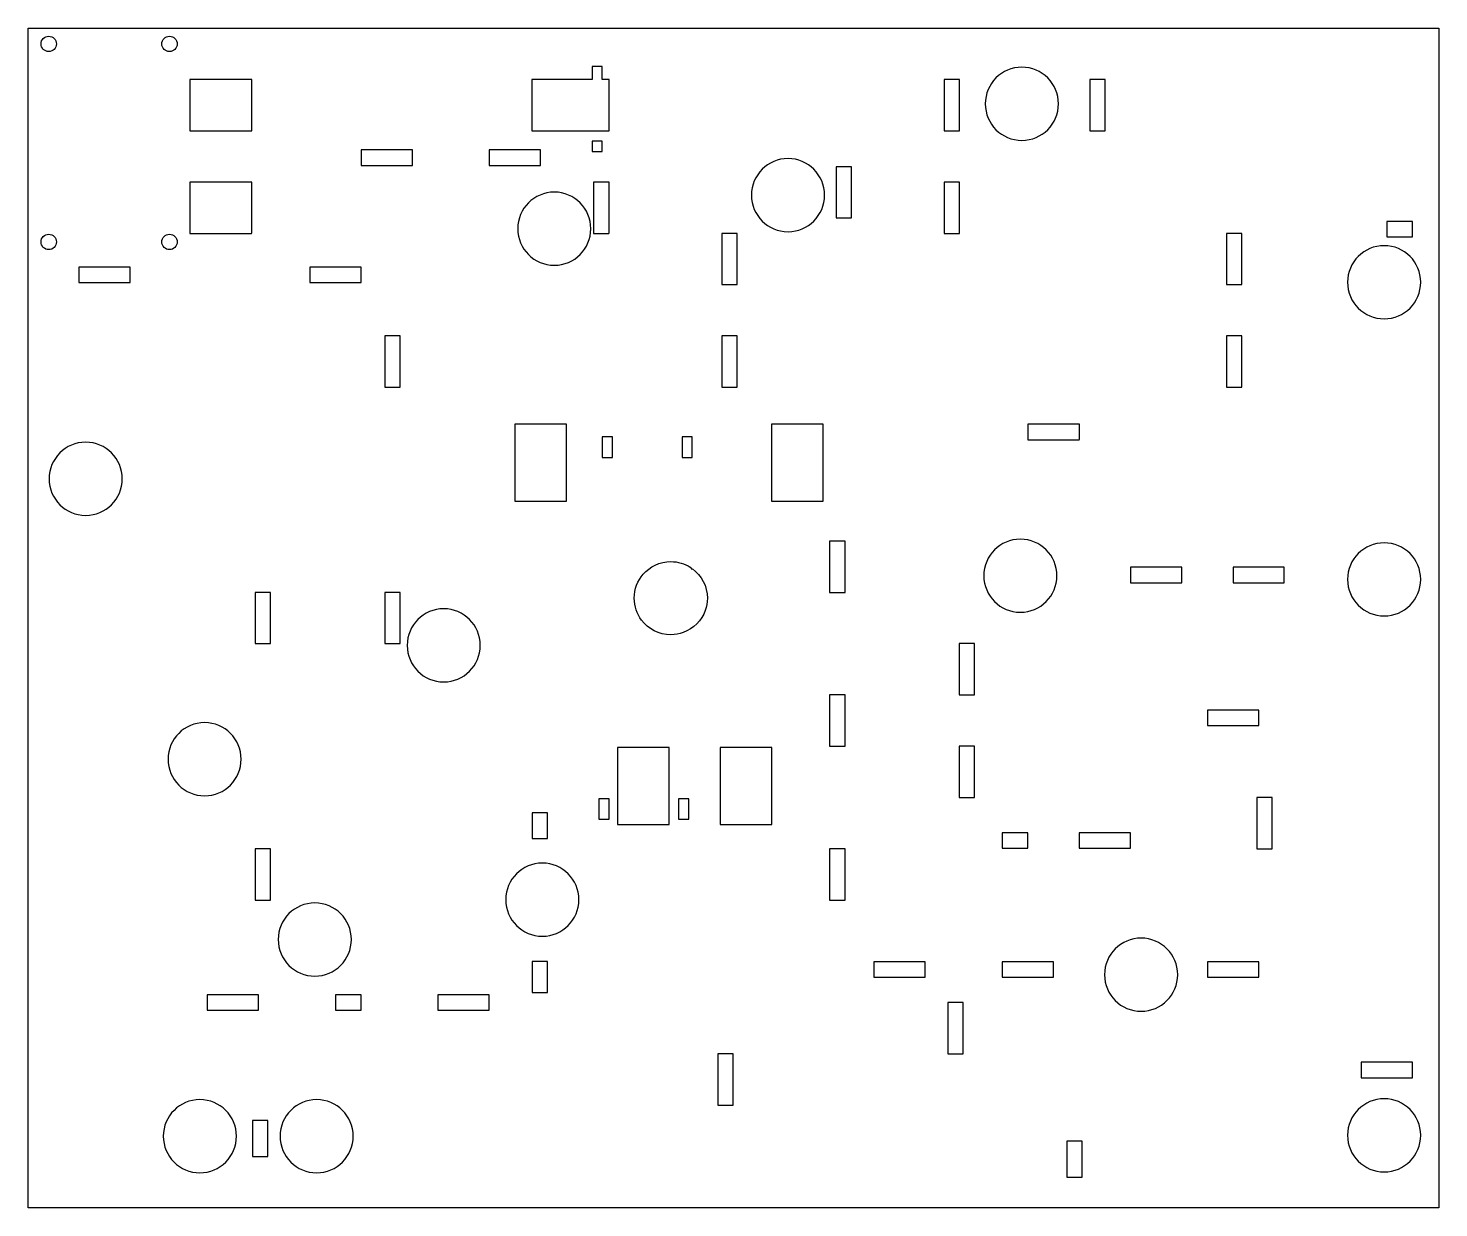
# Model space of a CAD drawing. Header units: millimetres. Extents: x -282 to -7, y 7 to 237.
import ezdxf

# ---------------------------------------------------------------- set-up
doc = ezdxf.new("R2010")
doc.units = ezdxf.units.MM
doc.layers.get('0').update_dxf_attribs({"linetype": 'CONTINUOUS'})

msp = doc.modelspace()

# ---------------------------------------------------------------- linework, layer by layer
for p, q in [((-153.16, 131.67), (-152.84, 131.28)), ((-152.84, 131.28), (-152.74, 131.38))]:
    msp.add_line(p, q)
for points in [[(-282.22, 236.76), (-7.22, 236.76), (-7.22, 6.76), (-282.22, 6.76)], [(-184.03, 216.76), (-169.03, 216.76), (-169.03, 216.77), (-168.96, 216.77), (-168.96, 226.77), (-170.29, 226.77), (-170.29, 229.32), (-172.29, 229.32), (-172.29, 226.77), (-183.96, 226.77), (-183.96, 226.76), (-184.03, 226.76)], [(-238.68, 216.76), (-238.68, 216.77), (-238.61, 216.77), (-238.61, 226.77), (-250.61, 226.77), (-250.61, 226.76), (-250.68, 226.76), (-250.68, 216.76)], [(-103.64, 226.76), (-103.64, 216.76), (-100.64, 216.76), (-100.64, 226.76)], [(-75.24, 216.76), (-72.24, 216.76), (-72.24, 226.76), (-75.24, 226.76)], [(-170.29, 212.73), (-170.29, 214.73), (-172.29, 214.73), (-172.29, 212.73)], [(-217.33, 210.02), (-207.33, 210.02), (-207.33, 213.02), (-217.33, 213.02)], [(-192.33, 210.02), (-182.33, 210.02), (-182.33, 213.02), (-192.33, 213.02)], [(-124.72, 199.76), (-121.72, 199.76), (-121.72, 209.76), (-124.72, 209.76)], [(-238.68, 196.76), (-238.68, 196.77), (-238.61, 196.77), (-238.61, 206.77), (-250.61, 206.77), (-250.61, 206.76), (-250.68, 206.76), (-250.68, 196.76)], [(-169.03, 196.76), (-169.03, 196.77), (-168.96, 196.77), (-168.96, 206.77), (-171.96, 206.77), (-171.96, 206.76), (-172.03, 206.76), (-172.03, 196.76)], [(-100.64, 196.76), (-100.64, 206.76), (-103.64, 206.76), (-103.64, 196.76)], [(-17.33, 199.1), (-17.33, 196.1), (-12.33, 196.1), (-12.33, 199.1)], [(-147, 196.76), (-147, 186.76), (-144, 186.76), (-144, 196.76)], [(-48.62, 196.76), (-48.62, 186.76), (-45.62, 186.76), (-45.62, 196.76)], [(-272.33, 187.15), (-262.33, 187.15), (-262.33, 190.15), (-272.33, 190.15)], [(-227.33, 187.15), (-217.33, 187.15), (-217.33, 190.15), (-227.33, 190.15)], [(-212.72, 176.76), (-212.72, 166.76), (-209.72, 166.76), (-209.72, 176.76)], [(-147, 166.76), (-144, 166.76), (-144, 176.76), (-147, 176.76)], [(-45.62, 166.76), (-45.62, 176.76), (-48.62, 176.76), (-48.62, 166.76)], [(-187.33, 159.53), (-187.33, 144.53), (-177.33, 144.53), (-177.33, 144.54), (-177.26, 144.54), (-177.26, 159.54), (-187.26, 159.54), (-187.26, 159.53)], [(-137.33, 159.53), (-137.33, 144.53), (-127.33, 144.53), (-127.33, 144.54), (-127.26, 144.54), (-127.26, 159.54), (-137.26, 159.54), (-137.26, 159.53)], [(-87.26, 159.53), (-87.33, 159.53), (-87.33, 156.53), (-77.33, 156.53), (-77.33, 156.54), (-77.26, 156.54), (-77.26, 159.54), (-87.26, 159.54)], [(-168.29, 153.07), (-168.29, 157.07), (-170.29, 157.07), (-170.29, 153.07)], [(-152.75, 153.07), (-152.75, 157.07), (-154.75, 157.07), (-154.75, 153.07)], [(-122.97, 126.76), (-122.97, 136.76), (-125.97, 136.76), (-125.97, 126.76)], [(-67.33, 128.65), (-57.33, 128.65), (-57.33, 131.65), (-67.33, 131.65)], [(-37.33, 131.65), (-47.33, 131.65), (-47.33, 128.65), (-37.33, 128.65)], [(-234.99, 116.76), (-234.99, 126.76), (-237.99, 126.76), (-237.99, 116.76)], [(-209.72, 116.76), (-209.72, 126.76), (-212.72, 126.76), (-212.72, 116.76)], [(-100.72, 116.76), (-100.72, 106.76), (-97.72, 106.76), (-97.72, 116.76)], [(-122.97, 106.76), (-125.97, 106.76), (-125.97, 96.76), (-122.97, 96.76)], [(-52.33, 103.77), (-52.33, 100.77), (-42.33, 100.77), (-42.33, 103.77)], [(-157.33, 81.51), (-157.33, 81.52), (-157.26, 81.52), (-157.26, 96.52), (-167.26, 96.52), (-167.26, 96.51), (-167.33, 96.51), (-167.33, 81.51)], [(-147.33, 96.51), (-147.33, 81.51), (-137.33, 81.51), (-137.33, 81.52), (-137.26, 81.52), (-137.26, 96.52), (-147.26, 96.52), (-147.26, 96.51)], [(-100.72, 86.76), (-97.72, 86.76), (-97.72, 96.76), (-100.72, 96.76)], [(-170.96, 82.52), (-168.96, 82.52), (-168.96, 86.52), (-170.96, 86.52)], [(-155.42, 82.52), (-153.42, 82.52), (-153.42, 86.52), (-155.42, 86.52)], [(-42.7, 76.76), (-39.7, 76.76), (-39.7, 86.76), (-42.7, 86.76)], [(-180.95, 83.76), (-183.95, 83.76), (-183.95, 78.76), (-180.95, 78.76)], [(-87.33, 76.9), (-87.33, 79.9), (-92.33, 79.9), (-92.33, 76.9)], [(-77.33, 76.9), (-67.33, 76.9), (-67.33, 79.9), (-77.33, 79.9)], [(-234.99, 66.76), (-234.99, 76.76), (-237.99, 76.76), (-237.99, 66.76)], [(-125.97, 76.76), (-125.97, 66.76), (-122.97, 66.76), (-122.97, 76.76)], [(-183.95, 48.76), (-180.95, 48.76), (-180.95, 54.76), (-183.95, 54.76)], [(-107.33, 54.71), (-117.33, 54.71), (-117.33, 51.71), (-107.33, 51.71)], [(-92.33, 51.71), (-82.33, 51.71), (-82.33, 54.71), (-92.33, 54.71)], [(-52.33, 54.71), (-52.33, 51.71), (-42.33, 51.71), (-42.33, 54.71)], [(-237.33, 48.3), (-247.33, 48.3), (-247.33, 45.3), (-237.33, 45.3)], [(-222.33, 48.3), (-222.33, 45.3), (-217.33, 45.3), (-217.33, 48.3)], [(-192.33, 48.3), (-202.33, 48.3), (-202.33, 45.3), (-192.33, 45.3)], [(-102.92, 36.76), (-99.92, 36.76), (-99.92, 46.76), (-102.92, 46.76)], [(-144.8, 26.76), (-144.8, 36.76), (-147.8, 36.76), (-147.8, 26.76)], [(-22.33, 32.13), (-12.33, 32.13), (-12.33, 35.13), (-22.33, 35.13)], [(-235.52, 23.76), (-238.52, 23.76), (-238.52, 16.76), (-235.52, 16.76)], [(-79.74, 12.76), (-76.74, 12.76), (-76.74, 19.76), (-79.74, 19.76)]]:
    msp.add_lwpolyline(points, close=True)
for centre in [(-278.22, 233.7), (-254.68, 233.7), (-278.22, 195.09), (-254.68, 195.09)]:
    msp.add_circle(centre, 1.5)
for points, knots in [([(-95.63, 222.02), (-95.63, 225.96), (-92.44, 229.15), (-88.5, 229.15), (-84.57, 229.15), (-81.37, 225.96), (-81.37, 222.02), (-81.37, 218.08), (-84.57, 214.89), (-88.5, 214.89), (-92.44, 214.89), (-95.63, 218.08), (-95.63, 222.02)], [0, 0, 0, 0, 1, 1, 1, 2, 2, 2, 3, 3, 3, 4, 4, 4, 4]), ([(-141.22, 204.21), (-141.22, 208.14), (-138.03, 211.34), (-134.09, 211.34), (-130.16, 211.34), (-126.96, 208.14), (-126.96, 204.21), (-126.96, 200.27), (-130.16, 197.08), (-134.09, 197.08), (-138.03, 197.08), (-141.22, 200.27), (-141.22, 204.21)], [0, 0, 0, 0, 1, 1, 1, 2, 2, 2, 3, 3, 3, 4, 4, 4, 4]), ([(-186.79, 197.67), (-186.79, 201.6), (-183.6, 204.8), (-179.66, 204.8), (-175.73, 204.8), (-172.53, 201.6), (-172.53, 197.67), (-172.53, 193.73), (-175.73, 190.54), (-179.66, 190.54), (-183.6, 190.54), (-186.79, 193.73), (-186.79, 197.67)], [0, 0, 0, 0, 1, 1, 1, 2, 2, 2, 3, 3, 3, 4, 4, 4, 4]), ([(-25, 187.23), (-25, 191.16), (-21.81, 194.36), (-17.87, 194.36), (-13.93, 194.36), (-10.74, 191.16), (-10.74, 187.23), (-10.74, 183.29), (-13.93, 180.1), (-17.87, 180.1), (-21.81, 180.1), (-25, 183.29), (-25, 187.23)], [0, 0, 0, 0, 1, 1, 1, 2, 2, 2, 3, 3, 3, 4, 4, 4, 4]), ([(-278.14, 148.9), (-278.14, 152.84), (-274.95, 156.03), (-271.01, 156.03), (-267.07, 156.03), (-263.88, 152.84), (-263.88, 148.9), (-263.88, 144.96), (-267.07, 141.77), (-271.01, 141.77), (-274.95, 141.77), (-278.14, 144.96), (-278.14, 148.9)], [0, 0, 0, 0, 1, 1, 1, 2, 2, 2, 3, 3, 3, 4, 4, 4, 4]), ([(-95.92, 130), (-95.92, 133.94), (-92.73, 137.13), (-88.79, 137.13), (-84.86, 137.13), (-81.66, 133.94), (-81.66, 130), (-81.66, 126.07), (-84.86, 122.87), (-88.79, 122.87), (-92.73, 122.87), (-95.92, 126.07), (-95.92, 130)], [0, 0, 0, 0, 1, 1, 1, 2, 2, 2, 3, 3, 3, 4, 4, 4, 4]), ([(-25, 129.29), (-25, 133.23), (-21.81, 136.42), (-17.87, 136.42), (-13.93, 136.42), (-10.74, 133.23), (-10.74, 129.29), (-10.74, 125.35), (-13.93, 122.16), (-17.87, 122.16), (-21.81, 122.16), (-25, 125.35), (-25, 129.29)], [0, 0, 0, 0, 1, 1, 1, 2, 2, 2, 3, 3, 3, 4, 4, 4, 4]), ([(-162.35, 130.28), (-161.04, 131.79), (-159.1, 132.76), (-156.94, 132.76), (-155.56, 132.76), (-154.26, 132.36), (-153.16, 131.67)], [0.4512842, 0.4512842, 0.4512842, 0.4512842, 1, 1, 1, 1.3527265, 1.3527265, 1.3527265, 1.3527265]), ([(-152.74, 131.38), (-150.97, 130.09), (-149.81, 127.99), (-149.81, 125.63), (-149.81, 124.79), (-149.96, 123.99), (-150.22, 123.25)], [1.3993535, 1.3993535, 1.3993535, 1.3993535, 2, 2, 2, 2.2115327, 2.2115327, 2.2115327, 2.2115327]), ([(-208.34, 116.43), (-208.34, 120.36), (-205.14, 123.56), (-201.21, 123.56), (-197.27, 123.56), (-194.08, 120.36), (-194.08, 116.43), (-194.08, 112.49), (-197.27, 109.3), (-201.21, 109.3), (-205.14, 109.3), (-208.34, 112.49), (-208.34, 116.43)], [0, 0, 0, 0, 1, 1, 1, 2, 2, 2, 3, 3, 3, 4, 4, 4, 4]), ([(-154.52, 118.92), (-155.28, 118.64), (-156.09, 118.5), (-156.94, 118.5), (-159.28, 118.5), (-161.35, 119.62), (-162.65, 121.35)], [2.7842684, 2.7842684, 2.7842684, 2.7842684, 3, 3, 3, 3.5922685, 3.5922685, 3.5922685, 3.5922685]), ([(-254.96, 94.23), (-254.96, 98.17), (-251.77, 101.36), (-247.83, 101.36), (-243.89, 101.36), (-240.7, 98.17), (-240.7, 94.23), (-240.7, 90.29), (-243.89, 87.1), (-247.83, 87.1), (-251.77, 87.1), (-254.96, 90.29), (-254.96, 94.23)], [0, 0, 0, 0, 1, 1, 1, 2, 2, 2, 3, 3, 3, 4, 4, 4, 4]), ([(-189.12, 66.84), (-189.12, 70.78), (-185.93, 73.97), (-181.99, 73.97), (-178.05, 73.97), (-174.86, 70.78), (-174.86, 66.84), (-174.86, 62.91), (-178.05, 59.71), (-181.99, 59.71), (-185.93, 59.71), (-189.12, 62.91), (-189.12, 66.84)], [0, 0, 0, 0, 1, 1, 1, 2, 2, 2, 3, 3, 3, 4, 4, 4, 4]), ([(-233.48, 59.07), (-233.48, 63.01), (-230.28, 66.2), (-226.35, 66.2), (-222.41, 66.2), (-219.22, 63.01), (-219.22, 59.07), (-219.22, 55.13), (-222.41, 51.94), (-226.35, 51.94), (-230.28, 51.94), (-233.48, 55.13), (-233.48, 59.07)], [0, 0, 0, 0, 1, 1, 1, 2, 2, 2, 3, 3, 3, 4, 4, 4, 4]), ([(-72.38, 52.21), (-72.38, 56.15), (-69.19, 59.34), (-65.25, 59.34), (-61.31, 59.34), (-58.12, 56.15), (-58.12, 52.21), (-58.12, 48.27), (-61.31, 45.08), (-65.25, 45.08), (-69.19, 45.08), (-72.38, 48.27), (-72.38, 52.21)], [0, 0, 0, 0, 1, 1, 1, 2, 2, 2, 3, 3, 3, 4, 4, 4, 4]), ([(-255.88, 20.72), (-255.88, 24.66), (-252.69, 27.85), (-248.75, 27.85), (-244.81, 27.85), (-241.62, 24.66), (-241.62, 20.72), (-241.62, 16.78), (-244.81, 13.59), (-248.75, 13.59), (-252.69, 13.59), (-255.88, 16.78), (-255.88, 20.72)], [0, 0, 0, 0, 1, 1, 1, 2, 2, 2, 3, 3, 3, 4, 4, 4, 4]), ([(-233.12, 20.72), (-233.12, 24.66), (-229.93, 27.85), (-225.99, 27.85), (-222.06, 27.85), (-218.86, 24.66), (-218.86, 20.72), (-218.86, 16.78), (-222.06, 13.59), (-225.99, 13.59), (-229.93, 13.59), (-233.12, 16.78), (-233.12, 20.72)], [0, 0, 0, 0, 1, 1, 1, 2, 2, 2, 3, 3, 3, 4, 4, 4, 4]), ([(-25, 20.89), (-25, 24.83), (-21.81, 28.02), (-17.87, 28.02), (-13.93, 28.02), (-10.74, 24.83), (-10.74, 20.89), (-10.74, 16.96), (-13.93, 13.76), (-17.87, 13.76), (-21.81, 13.76), (-25, 16.96), (-25, 20.89)], [0, 0, 0, 0, 1, 1, 1, 2, 2, 2, 3, 3, 3, 4, 4, 4, 4])]:
    msp.add_open_spline(points, degree=3, knots=knots)
for points in [[(-164.07, 125.63), (-164.07, 127.4), (-163.42, 129.03), (-162.35, 130.28)], [(-162.65, 121.35), (-163.54, 122.54), (-164.07, 124.02), (-164.07, 125.63)], [(-150.22, 123.25), (-150.93, 121.24), (-152.52, 119.64), (-154.52, 118.92)]]:
    msp.add_open_spline(points, degree=3)

doc.saveas('drawing.dxf')
